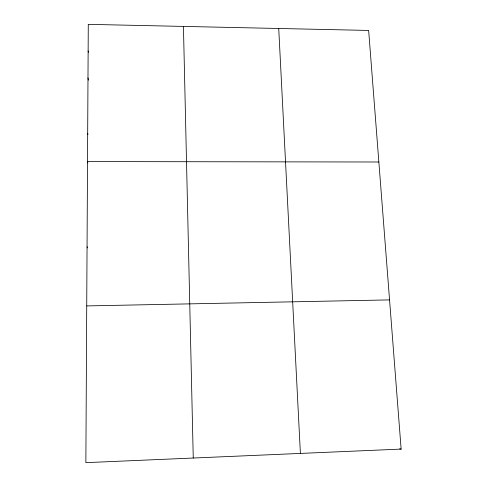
<?xml version="1.0" encoding="UTF-8"?>
<svg xmlns="http://www.w3.org/2000/svg" width="487" height="487" viewBox="0 0 487 487"><rect width="100%" height="100%" fill="white"/><g stroke="black" fill="none" stroke-linecap="round" stroke-linejoin="round"><path stroke-width="0.73" d="M401.136 449.087L85.864 462.65L88.281 24.35L368.647 30.438L401.136 449.087L399.669 448.831M86.729 305.915L389.557 299.895M378.856 162.001L87.526 161.581L87.861 162.938M87.057 246.775L87.483 247.907M87.678 133.249L87.958 134.497M87.989 77.932L88.39 80.16M88.135 50.928L88.366 52.298M278.728 28.483L300.394 453.421M183.441 26.414L193.254 458.03"/></g></svg>
